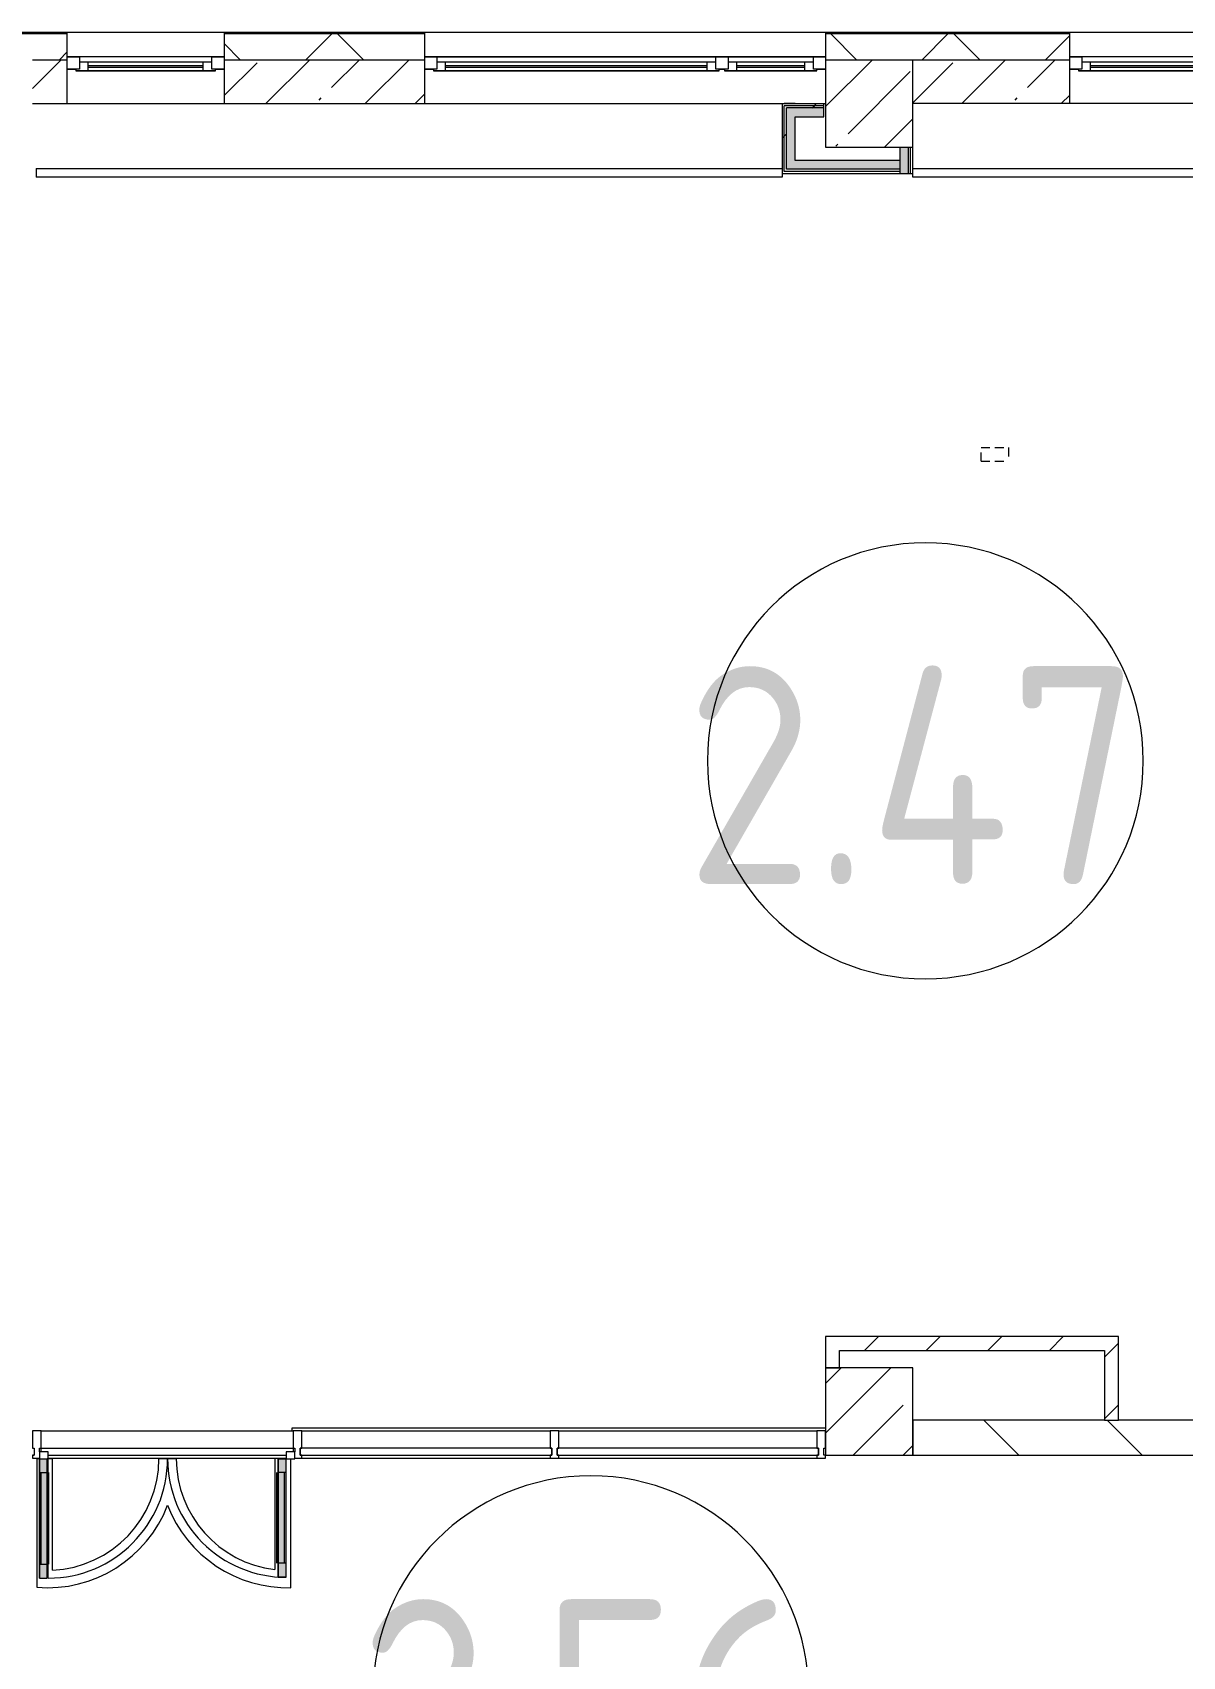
# Model space of a CAD drawing. Header units: millimetres. Extents: x 39815 to 261742, y -8553 to 29000.
# Drawn here: x 245782 to 252380, y 12246 to 21558 of the extents above; entities that cross this region are included whole.
import ezdxf

# ---------------------------------------------------------------- set-up
doc = ezdxf.new("R2010")
doc.units = ezdxf.units.MM
doc.linetypes.add('200_ШТРИХ__ш1_п0_6_', pattern=[80, 50, -30])
for name, color, linetype, lineweight in [('A-AREA-IDEN', 7, 'Continuous', 9), ('A-DETL-MBND', 7, '200_ШТРИХ__ш1_п0_6_', 9), ('A-GLAZ-2', 7, 'Continuous', 5), ('A-GLAZ-CURT-2', 7, 'Continuous', 5), ('A-GLAZ-CWMG-2', 7, 'Continuous', 5), ('A-WALL-2', 7, 'Continuous', 9), ('A-WALL-4', 7, 'Continuous', 5), ('I-WALL-3', 7, 'Continuous', 5), ('S-COLS', 7, 'Continuous', 5)]:
    doc.layers.add(name, color=color, linetype=linetype, lineweight=lineweight)
for name, color, linetype, lineweight, true_color in [('A-DETL-GENF-3', 7, 'Continuous', 5, 0xe2e2e2), ('A-DETL-GENF-4', 7, 'Continuous', 5, 0xaaaaaa), ('A-DOOR-2', 7, 'Continuous', 5, 0xaaaaaa), ('A-FLOR-1', 7, 'Continuous', 5, 0xaaaaaa), ('I-WALL-1', 7, 'Continuous', 5, 0xe7e7e7), ('I-WALL-2', 7, 'Continuous', 9, 0xe7e7e7)]:
    doc.layers.add(name, color=color, linetype=linetype, lineweight=lineweight, true_color=true_color)
doc.styles.add('GOST Common_3', font='GOST_Common.ttf', dxfattribs={"width": 0.9, "height": 1250})
pattern_1 = [(45, (134731.94, 0), (-285.1231, 285.1231), []), (45, (135017.06, 0), (-285.1231, 285.1231), [504.031, -100.806, 16.764, -84.042])]
pattern_2 = [(45, (134731.94, 0), (-176.7767, 176.7767), [])]
pattern_3 = [(45, (134731.94, 0), (-530.33, 530.33), []), (135, (134731.94, 0), (-530.33, -530.33), [])]

# ---------------------------------------------------------------- blocks, each defined once
blk = doc.blocks.new('120_Окно_СКБ_1Ст - 120_Окно_СКБ_1Ст 900х2500_h_ с форточкой-22877787-Общий план 2 этажа с размещением фрагментов 2_8-2_11')
at = {"layer": 'A-GLAZ-2'}
for p, q in [((-450, -127), (-450, -57)), ((-450, -57), (-380, -57)), ((450, -57), (-450, -57)), ((-380, -57), (-380, -127)), ((380, -87), (-380, -87)), ((-380, -87), (-380, -127)), ((-330, -137), (-330, -87)), ((330, -137), (330, -87)), ((380, -127), (380, -57)), ((380, -57), (450, -57)), ((380, -127), (380, -87)), ((450, -57), (450, -127)), ((-380, -127), (-450, -127)), ((-450, -127), (-400, -127)), ((-380, -127), (-400, -127)), ((-400, -127), (-400, -137)), ((-400, -137), (400, -137)), ((400, -137), (-400, -137)), ((-330, -107), (330, -107)), ((330, -117), (-330, -117)), ((450, -127), (380, -127)), ((400, -127), (380, -127)), ((400, -127), (450, -127)), ((400, -137), (400, -127))]:
    blk.add_line(p, q, dxfattribs=at)
blk = doc.blocks.new('120_Окно_СКБ_2Ст_Фрамуга сверху - 120_Окно_СКБ_2Ст_2300х2500_h_ ДОО-V194-Общий план 2 этажа с размещением фрагментов 2_8-2_11')
at = {"layer": 'A-GLAZ-2'}
for p, q in [((-1150, -127), (-1150, -57)), ((-1150, -57), (-1080, -57)), ((1150, -57), (-1150, -57)), ((-1080, -57), (-1080, -127)), ((-1080, -57), (1080, -57)), ((520, -87), (-1080, -87)), ((-1080, -87), (-1080, -127)), ((-1030, -137), (-1030, -87)), ((470, -137), (470, -87)), ((520, -127), (520, -57)), ((520, -57), (590, -57)), ((520, -127), (520, -87)), ((590, -57), (590, -127)), ((1080, -87), (590, -87)), ((590, -87), (590, -127)), ((640, -137), (640, -87)), ((1030, -137), (1030, -87)), ((1080, -127), (1080, -57)), ((1080, -57), (1150, -57)), ((1080, -127), (1080, -87)), ((1150, -57), (1150, -127)), ((-1080, -127), (-1150, -127)), ((-1150, -127), (-1100, -127)), ((-1080, -127), (-1100, -127)), ((-1100, -127), (-1100, -137)), ((-1100, -137), (540, -137)), ((540, -137), (-1100, -137)), ((-1030, -107), (470, -107)), ((470, -117), (-1030, -117)), ((590, -127), (520, -127)), ((540, -127), (520, -127)), ((540, -127), (570, -127)), ((540, -127), (570, -127)), ((540, -137), (540, -127)), ((590, -127), (570, -127)), ((570, -127), (570, -137)), ((570, -137), (1100, -137)), ((1100, -137), (570, -137)), ((640, -107), (1030, -107)), ((1030, -117), (640, -117)), ((1150, -127), (1080, -127)), ((1100, -127), (1080, -127)), ((1100, -127), (1150, -127)), ((1100, -137), (1100, -127))]:
    blk.add_line(p, q, dxfattribs=at)
blk = doc.blocks.new('BSC_Колонна _Прямоугольная - 500х500-23282985-Общий план 2 этажа с размещением фрагментов 2_8-2_11')
at = {"layer": 'S-COLS'}
h = blk.add_hatch(dxfattribs=at)
h.set_pattern_fill('FP_142', color=256, style=0, pattern_type=2)
h.set_pattern_definition([(45, (-115850.45, -21150), (-285.1231, 285.1231), []), (45, (-115565.32, -21150), (-285.1231, 285.1231), [504.031, -100.806, 16.764, -84.042])])
h.paths.add_polyline_path([(-250, -250), (250, -250), (250, 250), (-250, 250), (-250, 79.2)])
for p, q in [((250, 250), (-250, 250)), ((-250, 250), (-250, -250)), ((250, -250), (250, 250)), ((-250, -250), (250, -250))]:
    blk.add_line(p, q, dxfattribs=at)
blk = doc.blocks.new('Прямоугольный импост - Импост структурный с накладкой - 160мм Темный-32356295-Общий план 2 этажа с размещением фрагментов 2_8-2_11')
at = {"layer": 'A-GLAZ-CWMG-2'}
for p, q in [((-50, 40), (-50, 140)), ((-50, 140), (0, 140)), ((0, 140), (0, 40)), ((-40, 40), (-50, 40)), ((-40, 20), (-40, 40)), ((-10, 40), (-10, 0)), ((0, 40), (-10, 40)), ((-10, 0), (0, 0)), ((0, 0), (0, -17)), ((0, -17), (-40, -17))]:
    blk.add_line(p, q, dxfattribs=at)
blk = doc.blocks.new('Системная панель - Стекло - 40мм-32428871-Общий план 2 этажа с размещением фрагментов 2_8-2_11')
at = {"layer": 'A-GLAZ-CURT-2'}
for p, q in [((749.5, 0), (-749.5, 0)), ((-749.5, 0), (-749.5, -40)), ((749.5, -40), (749.5, 0)), ((-749.5, -40), (749.5, -40))]:
    blk.add_line(p, q, dxfattribs=at)
blk = doc.blocks.new('Прямоугольный импост - Импост структурный с накладкой - 160мм Темный-32428319-Общий план 2 этажа с размещением фрагментов 2_8-2_11')
at = {"layer": 'A-GLAZ-CWMG-2'}
for p, q in [((0, 140), (-50, 140)), ((-50, 140), (-50, 40)), ((0, 40), (0, 140)), ((-50, 40), (-40, 40)), ((-40, 0), (-50, 0)), ((-50, 0), (-50, -17)), ((-40, 40), (-40, 0)), ((-10, 0), (-10, 40)), ((-10, 40), (0, 40)), ((0, 0), (-10, 0)), ((0, -17), (0, 0)), ((-50, -17), (0, -17))]:
    blk.add_line(p, q, dxfattribs=at)
blk = doc.blocks.new('Дверь_Витражная_остекление_ - ВВ-23-32429828-Общий план 2 этажа с размещением фрагментов 2_8-2_11')
at = {"layer": 'A-DETL-GENF-3'}
for points in [[(-682.5, 700), (-682.5, 20), (-637.5, 20), (-637.5, 700)], [(687.5, 705), (687.5, 20), (732.5, 20), (732.5, 705)]]:
    blk.add_hatch(color=256, dxfattribs=at).paths.add_polyline_path(points)
at = {"layer": 'A-DETL-GENF-4'}
for p, q in [((-682.5, 700), (-637.5, 700)), ((-682.5, 700), (-682.5, 20)), ((-637.5, 700), (-682.5, 700)), ((-682.5, 700), (-682.5, 20)), ((-637.5, 700), (-637.5, 20)), ((-637.5, 20), (-637.5, 700)), ((732.5, 705), (687.5, 705)), ((687.5, 705), (687.5, 20)), ((732.5, 705), (687.5, 705)), ((687.5, 705), (687.5, 20)), ((732.5, 705), (732.5, 20)), ((732.5, 20), (732.5, 705)), ((-682.5, 620), (-637.5, 620)), ((-672.5, 620), (-672.5, 100)), ((-628.5, 620), (-628.5, 100)), ((678.5, 625), (678.5, 100)), ((732.5, 625), (687.5, 625)), ((722.5, 625), (722.5, 100)), ((-682.5, 100), (-637.5, 100)), ((732.5, 100), (687.5, 100)), ((-637.5, 20), (-682.5, 20)), ((-682.5, 20), (-637.5, 20))]:
    blk.add_line(p, q, dxfattribs=at)
at = {"layer": 'A-DOOR-2'}
for p, q in [((-682.5, 700), (-682.5, 20)), ((682.5, 705), (682.5, 20)), ((-682.5, 20), (-732.5, 20)), ((-732.5, 20), (-732.5, -20)), ((-682.5, -20), (-682.5, 20)), ((732.5, 20), (682.5, 20)), ((682.5, 20), (682.5, -20)), ((732.5, -20), (732.5, 20)), ((-732.5, -20), (-682.5, -20)), ((682.5, -20), (732.5, -20))]:
    blk.add_line(p, q, dxfattribs=at)
for centre, radius, start, end in [((-682.5, 20), 680, 360, 90), ((682.5, 20), 685, 90, 180)]:
    blk.add_arc(centre, radius, start, end, dxfattribs=at)
blk = doc.blocks.new('Прямоугольный импост - Импост структурный с накладкой - 160мм Темный-32428730-Общий план 2 этажа с размещением фрагментов 2_8-2_11')
at = {"layer": 'A-GLAZ-CWMG-2'}
for p, q in [((111100.5, 13540), (112545.5, 13540)), ((111100.5, 13420), (111100.5, 13440)), ((111100.5, 13440), (112545.5, 13440)), ((112545.5, 13440), (112545.5, 13420)), ((111140.5, 13400), (112505.5, 13400)), ((111140.5, 13383), (112505.5, 13383))]:
    blk.add_line(p, q, dxfattribs=at)
blk = doc.blocks.new('Прямоугольный импост - Импост структурный с накладкой - 160мм Темный-32428868-Общий план 2 этажа с размещением фрагментов 2_8-2_11')
at = {"layer": 'A-GLAZ-CWMG-2'}
for p, q in [((114070.5, 13540), (115549.5, 13540)), ((114070.5, 13383), (115549.5, 13383))]:
    blk.add_line(p, q, dxfattribs=at)
blk = doc.blocks.new('Системная панель - Стекло - 40мм-32428872-Общий план 2 этажа с размещением фрагментов 2_8-2_11')
at = {"layer": 'A-GLAZ-CURT-2'}
h = blk.add_hatch(dxfattribs=at)
h.set_pattern_fill('FP_189', color=256, style=0, pattern_type=2)
h.set_pattern_definition([(225, (113808, 12900), (1414.214, -1414.214), [1000, -3000]), (225, (114808, 13400), (1414.214, -1414.214), [3000, -1000]), (225, (112808, 13900), (1414.214, -1414.214), [1000, -3000])])
h.paths.add_polyline_path([(-722.5, 0), (-722.5, -40), (722.5, -40), (722.5, 0), (-402.2, 0)])
for p, q in [((722.5, 0), (-722.5, 0)), ((-722.5, 0), (-722.5, -40)), ((722.5, -40), (722.5, 0)), ((-722.5, -40), (722.5, -40))]:
    blk.add_line(p, q, dxfattribs=at)
blk = doc.blocks.new('Прямоугольный импост - Импост структурный с накладкой - 160мм Темный-32428869-Общий план 2 этажа с размещением фрагментов 2_8-2_11')
at = {"layer": 'A-GLAZ-CWMG-2'}
for p, q in [((112595.5, 13540), (114020.5, 13540)), ((112595.5, 13383), (114020.5, 13383))]:
    blk.add_line(p, q, dxfattribs=at)
blk = doc.blocks.new('Прямоугольный импост - Импост структурный с накладкой - 160мм Темный-32356291-Общий план 2 этажа с размещением фрагментов 2_8-2_11')
at = {"layer": 'A-GLAZ-CWMG-2'}
for p, q in [((-25, 40), (-25, 140)), ((-25, 140), (25, 140)), ((25, 140), (25, 40)), ((-15, 40), (-25, 40)), ((-25, -17), (-25, 0)), ((-25, 0), (-15, 0)), ((-15, 0), (-15, 40)), ((15, 40), (15, 20)), ((25, 40), (15, 40)), ((15, -17), (-25, -17))]:
    blk.add_line(p, q, dxfattribs=at)
blk = doc.blocks.new('Прямоугольный импост - Импост структурный с накладкой - 160мм Темный-30755836-Общий план 2 этажа с размещением фрагментов 2_8-2_11')
at = {"layer": 'A-GLAZ-CWMG-2'}
for p, q in [((-25, 40), (-25, 140)), ((-25, 140), (25, 140)), ((25, 140), (25, 40)), ((-15, 40), (-25, 40)), ((-25, -17), (-25, 0)), ((-25, 0), (-15, 0)), ((-15, 0), (-15, 40)), ((15, 40), (15, 0)), ((25, 40), (15, 40)), ((15, 0), (25, 0)), ((25, 0), (25, -17)), ((25, -17), (-25, -17))]:
    blk.add_line(p, q, dxfattribs=at)
blk = doc.blocks.new('Марка_Помещения - Номер-25198446-Общий план 2 этажа с размещением фрагментов 2_8-2_11')
at = {"layer": 'A-AREA-IDEN'}
for start, end in [(360, 180), (180, 360)]:
    blk.add_arc((0, 0), 2.5, start, end, dxfattribs=at)

msp = doc.modelspace()

# ---------------------------------------------------------------- hatches: boundary and pattern name
at = {"layer": 'A-WALL-4'}
h = msp.add_hatch(dxfattribs=at)
h.set_pattern_fill('FP_61', color=256, style=0, pattern_type=2)
h.set_pattern_definition([(45, (134731.94, 0), (-353.5534, 353.5534), []), (135, (134731.94, 0), (-353.5534, -353.5534), [])])
h.paths.add_polyline_path([(259961.9, 21400), (259961.9, 21550), (254882.2, 21550), (254882.2, 21400), (259811.9, 21400)])
h.paths.add_polyline_path([(253982.2, 21400), (253982.2, 21550), (252632.4, 21550), (252632.4, 21400), (252875.9, 21400)])
h.paths.add_polyline_path([(242482.4, 21400), (243782.4, 21400), (243782.4, 21550), (242482.4, 21550)])
h.paths.add_polyline_path([(245081.9, 21400), (245981.9, 21400), (245981.9, 21550), (244682.4, 21550), (244682.4, 21400)])
h.paths.add_polyline_path([(248032.4, 21400), (248032.4, 21550), (246881.9, 21550), (246881.9, 21400)])
h.paths.add_polyline_path([(241582.4, 21400), (241582.4, 21550), (240282.2, 21550), (240282.2, 21400), (240781.9, 21400)])
h.paths.add_polyline_path([(250832.4, 21400), (251732.4, 21400), (251732.4, 21550), (250332.4, 21550), (250332.4, 21400), (250659, 21400)])
h.paths.add_polyline_path([(237982.2, 21400), (237982.2, 21550), (236781.9, 21550), (236781.9, 21400), (237358, 21400)])
h.paths.add_polyline_path([(227936.4, 21400), (228041.9, 21400), (228041.9, 21550), (227791.9, 21550), (227791.9, 21400)])
h.paths.add_polyline_path([(232924.3, 21400), (235881.9, 21400), (235881.9, 21550), (231341.9, 21550), (231341.9, 21400), (231815.8, 21400)])
at = {"layer": 'I-WALL-1'}
for points in [[(250322.4, 21075), (250322.4, 21125), (250157.4, 21125), (250157.4, 21075)], [(250807.4, 20749), (250807.4, 20900), (250757.4, 20900), (250757.4, 20749)]]:
    msp.add_hatch(color=256, dxfattribs=at).paths.add_polyline_path(points)
at = {"layer": 'I-WALL-2'}
for points in [[(250157.4, 20774), (250157.4, 21125), (250107.4, 21125), (250107.4, 20774)], [(250157.4, 20774), (250757.4, 20774), (250757.4, 20824), (250157.4, 20824)]]:
    msp.add_hatch(color=256, dxfattribs=at).paths.add_polyline_path(points)
at = {"layer": 'I-WALL-3'}
h = msp.add_hatch(dxfattribs=at)
h.set_pattern_fill('FP_69', color=256, style=0, pattern_type=2)
h.set_pattern_definition(pattern_1)
h.paths.add_polyline_path([(252912.4, 21150), (253982.2, 21150), (253982.2, 21400), (252632.4, 21400), (252632.4, 21150), (252899.9, 21150)])
h.paths.add_polyline_path([(248032.4, 21150), (248032.4, 21400), (246881.9, 21400), (246881.9, 21150)])
h.paths.add_polyline_path([(250832.4, 21150), (251732.4, 21150), (251732.4, 21400), (250832.4, 21400), (250832.4, 21239.3)])
h.paths.add_polyline_path([(255581.9, 21150), (255941.9, 21150), (255941.9, 21400), (255581.9, 21400), (255581.9, 21229.2)])
h.paths.add_polyline_path([(236803.7, 21150), (237982.2, 21150), (237982.2, 21400), (236781.9, 21400), (236781.9, 21150)])
h.paths.add_polyline_path([(235869.4, 21150), (235881.9, 21150), (235881.9, 21400), (235531.9, 21400), (235531.9, 21150), (235856.9, 21150)])
h.paths.add_polyline_path([(240781.9, 21150), (241582.4, 21150), (241582.4, 21400), (240781.9, 21400), (240781.9, 21229.2)])
h.paths.add_polyline_path([(244682.4, 21150), (245081.9, 21150), (245081.9, 21400), (244682.4, 21400), (244682.4, 21229.2)])
h.paths.add_polyline_path([(242894.4, 21150), (243782.4, 21150), (243782.4, 21400), (242482.4, 21400), (242482.4, 21150), (242881.9, 21150)])
h.paths.add_polyline_path([(245981.9, 21150), (245981.9, 21400), (245781.9, 21400), (245781.9, 21150)])
h = msp.add_hatch(dxfattribs=at)
h.set_pattern_fill('FP_176', color=256, style=0, pattern_type=2)
h.set_pattern_definition(pattern_3)
h.paths.add_polyline_path([(250094.9, 20749), (250094.9, 21150), (250082.4, 21150), (250082.4, 20749)])
h = msp.add_hatch(dxfattribs=at)
h.set_pattern_fill('FP_176', color=256, style=0, pattern_type=2)
h.set_pattern_definition(pattern_3)
h.paths.add_polyline_path([(250157.4, 21137.5), (250322.4, 21137.5), (250322.4, 21150), (250094.9, 21150), (250094.9, 21137.5), (250107.4, 21137.5)])
h = msp.add_hatch(dxfattribs=at)
h.set_pattern_fill('FP_176', color=256, style=0, pattern_type=2)
h.set_pattern_definition(pattern_3)
h.paths.add_polyline_path([(250104.8, 20761.5), (250107.4, 20761.5), (250104.8, 21137.5), (250094.9, 21137.5), (250094.9, 20761.5)])
h = msp.add_hatch(dxfattribs=at)
h.set_pattern_fill('FP_176', color=256, style=0, pattern_type=2)
h.set_pattern_definition(pattern_3)
h.paths.add_polyline_path([(250322.4, 21125), (250322.4, 21137.5), (250107.4, 21137.5), (250107.4, 21125), (250157.4, 21125)])
h = msp.add_hatch(dxfattribs=at)
h.set_pattern_fill('FP_176', color=256, style=0, pattern_type=2)
h.set_pattern_definition(pattern_3)
h.paths.add_polyline_path([(250819.9, 20749), (250819.9, 20900), (250807.4, 20900), (250807.4, 20749)])
h = msp.add_hatch(dxfattribs=at)
h.set_pattern_fill('FP_73', color=256, style=0, pattern_type=2)
h.set_pattern_definition(pattern_2)
h.paths.add_polyline_path([(252012.4, 14000), (252012.4, 14080), (250411.9, 14080), (250411.9, 14000), (251932.4, 14000)])
h = msp.add_hatch(dxfattribs=at)
h.set_pattern_fill('FP_73', color=256, style=0, pattern_type=2)
h.set_pattern_definition(pattern_2)
h.paths.add_polyline_path([(251932.4, 13600), (252012.4, 13600), (252012.4, 14000), (251932.4, 14000), (251932.4, 13664.4)])
h = msp.add_hatch(dxfattribs=at)
h.set_pattern_fill('FP_72', color=256, style=0, pattern_type=2)
h.set_pattern_definition([(135, (134731.94, 0), (-353.5534, -353.5534), [])])
h.paths.add_polyline_path([(255111.9, 13400), (255661.9, 13400), (255661.9, 13600), (255011.9, 13600), (255011.9, 13400), (255092.7, 13400)])
h.paths.add_polyline_path([(252875.9, 13400), (253561.9, 13400), (253561.9, 13600), (250832.4, 13600), (250832.4, 13400)])
at = {"layer": 'S-COLS'}
h = msp.add_hatch(dxfattribs=at)
h.set_pattern_fill('FP_69', color=256, style=0, pattern_type=2)
h.set_pattern_definition(pattern_1)
h.paths.add_polyline_path([(250831.9, 13400), (250831.9, 13900), (250331.9, 13900), (250331.9, 13400), (250659, 13400)])

# ---------------------------------------------------------------- linework, layer by layer
at = {"layer": 'A-DETL-MBND'}
for p, q in [((251223.9, 19100), (251223.9, 19177.5)), ((251223.9, 19177.5), (251381.9, 19177.5)), ((251223.9, 19100), (251381.9, 19100)), ((251381.9, 19177.5), (251381.9, 19100))]:
    msp.add_line(p, q, dxfattribs=at)
at = {"layer": 'A-FLOR-1'}
for p, q in [((247271.9, 13540), (247271.9, 13557)), ((247271.9, 13557), (250331.9, 13557)), ((245781.9, 13400.5), (245792.8, 13400.5)), ((245822.4, 13378.5), (245807.8, 13378.5)), ((245807.8, 13378.5), (245807.8, 12642.4)), ((245897.2, 13378.5), (245867.4, 13378.5)), ((245897.2, 12740.7), (245897.2, 13378.5)), ((246607.4, 13380), (246507.4, 13380)), ((247237.4, 13381.5), (247172.7, 13381.5)), ((247172.7, 13381.5), (247172.7, 12744.4)), ((247265.1, 12640.2), (247265.1, 13380))]:
    msp.add_line(p, q, dxfattribs=at)
for centre, radius, start, end in [((245867.4, 13380), 640, 272.66078, 0), ((247247.4, 13380), 640, 180, 263.29215), ((245867.4, 13380), 740, 265.37807, 338.81722), ((247247.4, 13380), 740, 201.18278, 271.36364)]:
    msp.add_arc(centre, radius, start, end, dxfattribs=at)
at = {"layer": 'A-WALL-2'}
for p, q in [((245981.9, 21553), (244682.4, 21553)), ((245981.9, 21550), (244682.4, 21550)), ((248032.4, 21553), (246881.9, 21553)), ((248032.4, 21550), (246881.9, 21550)), ((251732.4, 21553), (250332.4, 21553)), ((251732.4, 21550), (250332.4, 21550)), ((245981.9, 21400), (245781.9, 21400)), ((248032.4, 21400), (246881.9, 21400)), ((251732.4, 21400), (250832.4, 21400)), ((250157.4, 21150), (250094.9, 21150)), ((250094.9, 20761.5), (250094.9, 21137.5)), ((250322.4, 21137.5), (250094.9, 21137.5)), ((250107.4, 20774), (250107.4, 21125)), ((250322.4, 21125), (250107.4, 21125)), ((250807.4, 20749), (250807.4, 20900)), ((250819.9, 20749), (250819.9, 20900)), ((250757.4, 20774), (250107.4, 20774)), ((250757.4, 20761.5), (250094.9, 20761.5)), ((251932.4, 13600), (252012.4, 13600))]:
    msp.add_line(p, q, dxfattribs=at)
at = {"layer": 'A-WALL-4'}
for p, q in [((254882.2, 21558), (244682.4, 21558)), ((245981.9, 21400), (245981.9, 21558)), ((246881.9, 21558), (246881.9, 21400)), ((248032.4, 21400), (248032.4, 21558)), ((250332.4, 21558), (250332.4, 21400)), ((251732.4, 21400), (251732.4, 21558))]:
    msp.add_line(p, q, dxfattribs=at)
at = {"layer": 'I-WALL-3'}
for p, q in [((245981.9, 21150), (245981.9, 21400)), ((246881.9, 21400), (246881.9, 21150)), ((248032.4, 21150), (248032.4, 21400)), ((251732.4, 21150), (251732.4, 21400)), ((245781.9, 21150), (250332.4, 21150)), ((250082.4, 21150), (250082.4, 20728)), ((250322.4, 21075), (250322.4, 21150)), ((252887.4, 21150), (250832.4, 21150)), ((250157.4, 20824), (250157.4, 21075)), ((250157.4, 21075), (250322.4, 21075)), ((250757.4, 20900), (250757.4, 20749)), ((250832.4, 20729), (250832.4, 20900)), ((245802.9, 20778), (250082.4, 20778)), ((245802.9, 20778), (245802.9, 20728)), ((250757.4, 20824), (250157.4, 20824)), ((250832.4, 20779), (252867.4, 20779)), ((250082.4, 20728), (245802.9, 20728)), ((250082.4, 20749), (250832.4, 20749)), ((252867.4, 20729), (250832.4, 20729)), ((250331.9, 14080), (250331.9, 13900)), ((252012.4, 14080), (250331.9, 14080)), ((252012.4, 13600), (252012.4, 14080)), ((250411.9, 13900), (250411.9, 14000)), ((250411.9, 14000), (251932.4, 14000)), ((251932.4, 14000), (251932.4, 13600)), ((250331.9, 13900), (250411.9, 13900)), ((251932.4, 13600), (250832.4, 13600)), ((250832.4, 13600), (250832.4, 13400)), ((253531.9, 13600), (252012.4, 13600)), ((250832.4, 13400), (253531.9, 13400))]:
    msp.add_line(p, q, dxfattribs=at)
at = {"layer": 'S-COLS'}
for p, q in [((250831.9, 13900), (250331.9, 13900)), ((250331.9, 13900), (250331.9, 13400)), ((250831.9, 13400), (250831.9, 13900)), ((250331.9, 13400), (250831.9, 13400))]:
    msp.add_line(p, q, dxfattribs=at)

# ---------------------------------------------------------------- block references
at = {"layer": 'A-AREA-IDEN', "xscale": 499.9999999999995, "yscale": 499.9999999999995, "zscale": 499.9999999999995}
for p in [(250904.5, 17381.6), (248985.5, 12031.7)]:
    msp.add_blockref('Марка_Помещения - Номер-25198446-Общий план 2 этажа с размещением фрагментов 2_8-2_11', p, dxfattribs=at)
at = {"layer": 'A-DOOR-2', "rotation": 180}
msp.add_blockref('Дверь_Витражная_остекление_ - ВВ-23-32429828-Общий план 2 этажа с размещением фрагментов 2_8-2_11', (246554.9, 13400), dxfattribs=at)
at = {"layer": 'A-GLAZ-2'}
for name, p in [('120_Окно_СКБ_1Ст - 120_Окно_СКБ_1Ст 900х2500_h_ с форточкой-22877787-Общий план 2 этажа с размещением фрагментов 2_8-2_11', (246431.9, 21475)), ('120_Окно_СКБ_2Ст_Фрамуга сверху - 120_Окно_СКБ_2Ст_2300х2500_h_ ДОО-V194-Общий план 2 этажа с размещением фрагментов 2_8-2_11', (249182.4, 21475)), ('120_Окно_СКБ_1Ст - 120_Окно_СКБ_1Ст 900х2500_h_ с форточкой-22877787-Общий план 2 этажа с размещением фрагментов 2_8-2_11', (252182.4, 21475))]:
    msp.add_blockref(name, p, dxfattribs=at)
at = {"layer": 'A-GLAZ-CURT-2', "rotation": 180}
for name, p in [('Системная панель - Стекло - 40мм-32428872-Общий план 2 этажа с размещением фрагментов 2_8-2_11', (248039.9, 13400)), ('Системная панель - Стекло - 40мм-32428871-Общий план 2 этажа с размещением фрагментов 2_8-2_11', (249541.9, 13400))]:
    msp.add_blockref(name, p, dxfattribs=at)
at = {"layer": 'A-GLAZ-CWMG-2', "extrusion": (0, 0, -1)}
for name, p in [('Прямоугольный импост - Импост структурный с накладкой - 160мм Темный-32356295-Общий план 2 этажа с размещением фрагментов 2_8-2_11', (-245782.4, 13400)), ('Прямоугольный импост - Импост структурный с накладкой - 160мм Темный-32356291-Общий план 2 этажа с размещением фрагментов 2_8-2_11', (-247302.4, 13400)), ('Прямоугольный импост - Импост структурный с накладкой - 160мм Темный-30755836-Общий план 2 этажа с размещением фрагментов 2_8-2_11', (-248777.4, 13400))]:
    msp.add_blockref(name, p, dxfattribs=at)
at = {"layer": 'A-GLAZ-CWMG-2'}
for name, p in [('Прямоугольный импост - Импост структурный с накладкой - 160мм Темный-32428730-Общий план 2 этажа с размещением фрагментов 2_8-2_11', (134731.9, 0)), ('Прямоугольный импост - Импост структурный с накладкой - 160мм Темный-32428869-Общий план 2 этажа с размещением фрагментов 2_8-2_11', (134731.9, 0)), ('Прямоугольный импост - Импост структурный с накладкой - 160мм Темный-32428868-Общий план 2 этажа с размещением фрагментов 2_8-2_11', (134731.9, 0)), ('Прямоугольный импост - Импост структурный с накладкой - 160мм Темный-32428319-Общий план 2 этажа с размещением фрагментов 2_8-2_11', (250331.4, 13400))]:
    msp.add_blockref(name, p, dxfattribs=at)
at = {"layer": 'S-COLS'}
msp.add_blockref('BSC_Колонна _Прямоугольная - 500х500-23282985-Общий план 2 этажа с размещением фрагментов 2_8-2_11', (250582.4, 21150), dxfattribs=at)

# ---------------------------------------------------------------- texts
at = {"layer": 'A-AREA-IDEN', "char_height": 1250, "attachment_point": 1, "style": 'GOST Common_3'}
for s, insert, width in [('2.47', (249530.9, 17924.4), 3427.214), ('2.56', (247656.9, 12574.5), 3318.986)]:
    msp.add_mtext(s, dxfattribs=dict(at, insert=insert, width=width))

doc.saveas('drawing.dxf')
